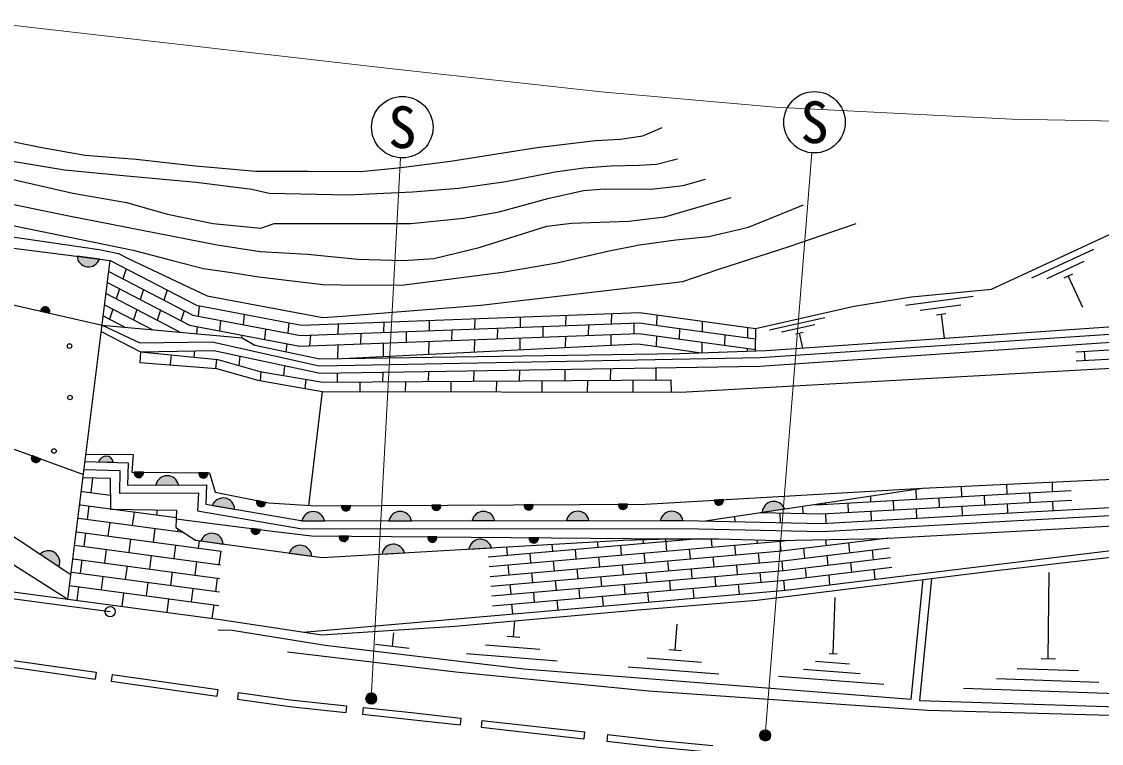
# Model space of a CAD drawing. Units: millimetres at full size, sheet at 1:1000; details may follow other scales. Extents: x 40000 to 680000, y 20000 to 380000.
# Drawn here: x 415739 to 463206, y 293366 to 325085 of the extents above; entities that cross this region are included whole.
import ezdxf
from ezdxf.enums import TextEntityAlignment as Align

# ---------------------------------------------------------------- set-up
doc = ezdxf.new("R2010")
doc.units = ezdxf.units.MM
doc.header["$LTSCALE"] = 1000
for name, color, linetype, lineweight in [('M-BGD', 7, 'Continuous', 25), ('M-STR-HTXT', 7, 'Continuous', 13), ('M-STR-STRC', 7, 'Continuous', 25)]:
    doc.layers.add(name, color=color, linetype=linetype, lineweight=lineweight)
doc.styles.add('ＭＳ ゴシック', font='')
doc.styles.get('ＭＳ ゴシック').set_extended_font_data('MS Gothic')

msp = doc.modelspace()

# ---------------------------------------------------------------- hatches: boundary and pattern name
at = {"layer": 'M-BGD'}
for points in [[(419159, 314651, -0.82183), (418176, 314776)], [(416573, 312361, -0.4608), (416822, 312545, -0.4608), (416965, 312271)], [(416569, 305873, -0.4608), (416300, 305721, -0.4608), (416192, 306011)], [(419767, 305719), (419142, 305735, -0.84072)], [(421092, 305282, -0.4608), (420889, 305048, -0.4608), (420690, 305285)], [(423933, 305260, -0.4608), (423730, 305027, -0.4608), (423531, 305263)], [(421642, 304720, -0.82183), (422633, 304725)], [(424125, 303824, -0.82183), (425101, 303658)], [(426473, 303959, -0.4608), (426230, 303768, -0.4608), (426079, 304038)], [(430198, 303814, -0.4608), (429999, 303578, -0.4608), (429797, 303812)], [(434168, 303836, -0.4608), (433968, 303600, -0.4608), (433766, 303834)], [(438232, 303858, -0.4608), (438032, 303622, -0.4608), (437830, 303856)], [(442377, 303880, -0.4608), (442177, 303644, -0.4608), (441975, 303878)], [(446592, 304082, -0.4608), (446405, 303836, -0.4608), (446191, 304059)], [(448298, 303521, -0.82183), (449277, 303669)], [(428063, 303147, -0.82183), (429054, 303148)], [(431887, 303151, -0.82183), (432878, 303152)], [(435543, 303154, -0.82183), (436534, 303155)], [(439690, 303158, -0.82183), (440681, 303159)], [(443821, 303162, -0.82183), (444812, 303163)], [(423620, 302260, -0.82183), (424601, 302126)], [(426231, 302760, -0.4608), (426002, 302552, -0.4608), (425832, 302811)], [(430104, 302470, -0.4608), (429902, 302236, -0.4608), (429703, 302473)], [(433999, 302439, -0.4608), (433796, 302205, -0.4608), (433597, 302442)], [(438455, 302403, -0.4608), (438252, 302170, -0.4608), (438053, 302406)], [(427507, 301729, -0.82183), (428489, 301595)], [(432572, 301739, 0.82183), (431583, 301682)], [(435404, 301902, -0.82183), (436393, 301959)], [(416553, 301686, -0.82183), (417379, 301138)]]:
    msp.add_hatch(color=256, dxfattribs=at).paths.add_polyline_path(points)
at = {"layer": 'M-STR-HTXT'}
for points in [[(431330, 295455, -1), (430891, 295216, -1)], [(448648, 293837, -1), (448209, 293598, -1)]]:
    msp.add_hatch(color=256, dxfattribs=at).paths.add_polyline_path(points)

# ---------------------------------------------------------------- linework, layer by layer
at = {"layer": 'M-BGD'}
for p, q in [((419159, 314651), (418176, 314776)), ((462856, 315070), (460135, 313806)), ((417770, 299708), (419633, 314590)), ((462438, 314545), (460806, 313786)), ((420339, 314223), (420193, 313780)), ((461939, 313982), (461558, 313805)), ((461749, 313894), (462381, 312533)), ((420047, 313338), (419901, 312895)), ((421092, 313312), (420946, 312870)), ((419450, 313130), (422713, 311431)), ((422136, 313287), (421990, 312844)), ((457576, 312998), (454601, 312611)), ((416573, 312361), (416965, 312271)), ((419389, 312643), (421507, 311540)), ((419755, 312452), (419609, 312010)), ((420800, 312427), (420654, 311984)), ((421844, 312402), (421698, 311959)), ((422889, 312376), (422743, 311934)), ((423515, 312133), (423563, 312592)), ((457020, 312623), (455235, 312391)), ((419328, 312156), (420302, 311649)), ((424453, 311488), (424501, 311947)), ((425487, 311761), (425535, 312220)), ((431663, 311424), (431671, 311885)), ((433665, 311500), (433673, 311960)), ((435666, 311575), (435674, 312035)), ((437668, 311650), (437676, 312110)), ((439670, 311725), (439678, 312185)), ((441671, 311800), (441679, 312260)), ((443670, 311735), (443679, 312198)), ((445666, 311457), (445674, 311921)), ((451052, 312073), (448613, 311525)), ((456374, 312237), (455958, 312183)), ((456166, 312210), (456301, 311172)), ((422597, 311491), (422581, 311443)), ((423435, 311366), (423467, 311673)), ((426425, 311117), (426473, 311576)), ((427459, 311390), (427507, 311849)), ((429662, 311349), (429670, 311810)), ((432656, 311001), (432664, 311462)), ((434658, 311076), (434666, 311537)), ((436659, 311151), (436667, 311612)), ((438661, 311227), (438669, 311687)), ((440662, 311302), (440670, 311762)), ((442664, 311377), (442672, 311837)), ((444660, 311130), (444668, 311593)), ((447661, 311186), (447670, 311649)), ((448005, 311603), (447993, 310614)), ((450611, 311759), (449147, 311430)), ((450096, 311428), (449754, 311351)), ((449925, 311389), (450071, 310740)), ((425427, 311185), (425439, 311302)), ((427374, 310573), (427411, 310931)), ((428407, 310842), (428455, 311304)), ((430654, 310926), (430662, 311387)), ((431645, 310364), (431655, 310964)), ((433647, 310464), (433657, 311039)), ((435649, 310564), (435658, 311114)), ((437651, 310664), (437660, 311189)), ((439653, 310764), (439662, 311264)), ((441655, 310864), (441663, 311339)), ((443654, 310807), (443662, 311271)), ((445650, 310537), (445658, 310994)), ((446656, 310859), (446664, 311322)), ((462092, 310577), (474361, 311261)), ((423328, 310341), (423357, 310620)), ((429643, 310281), (429654, 310889)), ((447651, 310603), (447653, 310723)), ((462101, 310177), (474369, 310861)), ((462487, 310199), (462458, 310598)), ((422287, 310003), (422332, 310439)), ((424281, 309844), (424323, 310243)), ((425300, 309974), (425343, 310388)), ((427265, 309532), (427310, 309967)), ((430643, 310296), (430644, 310314)), ((426236, 309304), (426277, 309702)), ((429625, 309238), (429632, 309644)), ((431625, 309252), (431633, 309677)), ((433626, 309267), (433634, 309710)), ((435626, 309281), (435634, 309742)), ((437627, 309295), (437635, 309775)), ((439628, 309309), (439636, 309807)), ((441628, 309323), (441637, 309840)), ((443629, 309338), (443638, 309872)), ((428211, 308962), (428252, 309361)), ((430618, 308830), (430625, 309245)), ((432618, 308826), (432626, 309260)), ((434618, 308822), (434626, 309274)), ((436619, 308818), (436627, 309288)), ((438619, 308814), (438627, 309302)), ((440619, 308810), (440628, 309316)), ((442619, 308806), (442628, 309331)), ((444276, 309342), (444300, 308802)), ((409103, 308597), (418456, 305185)), ((428951, 308834), (428354, 303827)), ((416569, 305873), (416192, 306011)), ((419142, 305735), (419767, 305719)), ((421092, 305282), (420690, 305285)), ((423933, 305260), (423531, 305263)), ((418790, 304390), (418874, 305038)), ((459037, 304759), (459051, 304321)), ((461035, 304852), (461049, 304429)), ((421642, 304720), (422633, 304725)), ((445792, 303142), (455336, 304585)), ((455042, 304540), (455057, 304097)), ((457039, 304665), (457054, 304209)), ((460050, 304375), (460064, 303958)), ((418637, 303206), (418713, 303798)), ((424125, 303824), (425101, 303658)), ((426473, 303959), (426079, 304038)), ((430198, 303814), (429797, 303812)), ((434168, 303836), (433766, 303834)), ((438232, 303858), (437830, 303856)), ((442377, 303880), (441975, 303878)), ((446592, 304082), (446191, 304059)), ((451060, 303938), (451062, 303872)), ((452061, 303928), (452074, 303512)), ((453051, 304239), (453059, 303985)), ((454058, 304041), (454072, 303624)), ((456055, 304153), (456069, 303736)), ((458053, 304265), (458067, 303848)), ((459065, 303904), (459079, 303487)), ((461063, 304012), (461077, 303595)), ((419704, 303663), (419705, 303665)), ((420619, 302940), (420696, 303532)), ((421687, 303400), (421717, 303628)), ((447077, 303336), (447085, 303114)), ((448298, 303521), (449277, 303669)), ((449074, 303487), (449087, 303070)), ((450064, 303788), (450075, 303465)), ((451076, 303456), (451090, 303039)), ((453073, 303568), (453087, 303151)), ((455070, 303680), (455084, 303263)), ((457068, 303792), (457082, 303375)), ((419551, 302481), (419628, 303073)), ((428063, 303147), (429054, 303148)), ((431887, 303151), (432878, 303152)), ((435543, 303154), (436534, 303155)), ((439690, 303158), (440681, 303159)), ((443821, 303162), (444812, 303163)), ((418483, 302022), (418560, 302614)), ((421533, 302215), (421610, 302807)), ((422601, 302675), (422617, 302793)), ((426231, 302760), (425832, 302811)), ((430104, 302470), (429703, 302473)), ((433999, 302439), (433597, 302442)), ((438455, 302403), (438053, 302406)), ((420465, 301756), (420542, 302348)), ((422448, 301491), (422524, 302083)), ((423516, 301950), (423557, 302269)), ((423620, 302260), (424601, 302126)), ((435404, 301902), (436393, 301959)), ((436255, 301568), (445313, 302356)), ((437048, 301997), (437081, 301640)), ((439046, 302112), (439073, 301813)), ((440069, 301900), (440109, 301470)), ((441043, 302227), (441066, 301987)), ((442062, 302074), (442101, 301643)), ((443043, 302319), (443058, 302160)), ((444045, 302349), (444094, 301817)), ((445048, 302356), (445051, 302334)), ((445090, 301903), (445130, 301473)), ((446053, 302356), (446086, 301990)), ((447083, 302077), (447122, 301647)), ((448065, 302310), (448079, 302164)), ((449072, 302287), (449115, 301820)), ((450108, 301939), (450148, 301509)), ((451077, 302327), (451101, 302059)), ((452094, 302180), (452134, 301749)), ((453081, 302367), (453088, 302300)), ((416553, 301686), (417379, 301138)), ((418329, 300838), (418406, 301430)), ((419397, 301297), (419474, 301889)), ((421380, 301031), (421456, 301623)), ((424430, 301225), (424507, 301817)), ((427507, 301729), (428489, 301595)), ((431583, 301682), (432572, 301739)), ((438077, 301727), (438116, 301297)), ((441105, 301557), (441145, 301127)), ((443098, 301730), (443137, 301300)), ((446126, 301560), (446166, 301130)), ((448119, 301733), (448158, 301303)), ((451141, 301629), (451181, 301199)), ((453127, 301870), (453167, 301439)), ((420312, 300572), (420388, 301164)), ((423362, 300766), (423439, 301358)), ((437120, 301210), (437160, 300780)), ((439113, 301383), (439152, 300953)), ((440149, 301040), (440188, 300610)), ((442141, 301213), (442181, 300783)), ((444134, 301387), (444173, 300956)), ((445170, 301043), (445209, 300613)), ((447162, 301217), (447202, 300786)), ((449155, 301390), (449194, 300960)), ((450188, 301079), (450227, 300648)), ((452174, 301319), (452214, 300889)), ((453207, 301009), (453246, 300579)), ((419244, 300113), (419321, 300705)), ((422294, 300307), (422371, 300899)), ((424276, 300041), (424353, 300633)), ((438156, 300866), (438196, 300436)), ((439192, 300523), (439232, 300093)), ((441185, 300696), (441224, 300266)), ((443177, 300870), (443217, 300440)), ((444213, 300526), (444253, 300096)), ((446206, 300700), (446245, 300269)), ((448198, 300873), (448238, 300443)), ((449234, 300530), (449274, 300099)), ((451220, 300768), (451260, 300338)), ((460872, 297086), (460915, 300870)), ((418176, 299654), (418253, 300246)), ((421226, 299847), (421303, 300439)), ((423208, 299582), (423285, 300174)), ((437200, 300350), (437239, 299919)), ((438236, 300006), (438275, 299576)), ((440228, 300179), (440268, 299749)), ((442221, 300353), (442260, 299923)), ((443256, 300009), (443296, 299579)), ((445249, 300183), (445289, 299753)), ((447241, 300356), (447281, 299926)), ((420158, 299388), (420235, 299980)), ((422140, 299122), (422217, 299715)), ((439271, 299663), (439311, 299232)), ((441264, 299836), (441304, 299406)), ((451414, 297309), (451497, 299773)), ((424123, 298857), (424199, 299449)), ((437279, 299489), (437319, 299059)), ((437367, 298052), (437425, 298748)), ((444468, 297477), (444557, 298598)), ((432037, 297633), (432108, 298228)), ((431293, 297722), (432782, 297544)), ((436133, 297703), (438525, 297503)), ((437088, 298075), (437646, 298028)), ((435299, 297321), (439285, 296988)), ((444189, 297499), (444747, 297455)), ((451239, 297322), (451588, 297296)), ((442404, 296737), (446391, 296422)), ((443237, 297122), (445629, 296933)), ((450637, 296977), (452132, 296863)), ((460557, 297097), (461187, 297075)), ((419017, 296492), (418975, 296195)), ((419724, 296392), (419682, 296095)), ((419724, 296392), (424358, 295737)), ((449014, 296318), (453636, 295967)), ((450108, 296626), (452601, 296437)), ((458591, 296216), (463088, 296061)), ((459507, 296659), (462205, 296566)), ((419682, 296095), (424316, 295440)), ((424358, 295737), (424316, 295440)), ((457147, 295791), (464499, 295538)), ((425265, 295608), (425223, 295311)), ((430018, 295022), (429987, 294723)), ((430760, 294942), (430728, 294644)), ((435049, 294474), (435016, 294176)), ((435969, 294372), (435936, 294074)), ((435969, 294372), (440486, 293868)), ((435936, 294074), (440453, 293570)), ((440486, 293868), (440453, 293570)), ((441496, 293755), (441462, 293457))]:
    msp.add_line(p, q, dxfattribs=at)
for points in [[(389206, 322104), (394063, 321421), (397717, 321105), (401029, 320837), (402587, 320642), (405315, 320009), (407239, 319668), (411243, 318961), (414775, 318279), (417990, 317549), (420352, 317135), (422154, 316624), (424160, 316207), (426254, 316013), (426837, 316206), (432855, 316207), (435168, 316451), (436736, 316719), (438879, 317304), (440438, 317669), (441364, 317742), (443409, 317717), (444822, 317888), (445796, 318156)], [(444575, 319041), (443652, 318806), (442905, 318766), (441628, 318727), (440450, 318649), (439192, 318472), (437031, 318040), (434949, 317745), (432926, 317588), (430097, 317451), (426620, 317529), (425863, 317705), (423407, 318020), (420362, 318294), (417631, 318550), (413918, 319178), (409734, 319963), (406240, 320832), (403824, 321480), (401761, 321893)], [(406554, 321598), (409285, 321127), (411800, 320616), (414758, 319929), (416624, 319556), (418530, 319222), (420769, 319045), (423382, 318751), (426034, 318515), (428333, 318515), (430649, 318491), (432426, 318667), (434593, 318957), (438387, 319549), (440970, 319864), (442047, 319916), (443043, 320067), (443900, 320432)], [(391462, 320637), (398102, 319812), (401854, 319400), (404467, 319027), (411335, 317885), (417739, 316569), (424334, 315270), (426220, 314975), (428302, 314858), (430522, 314642), (432506, 314583), (433861, 314681), (435846, 315152), (438832, 316095), (439912, 316232), (442427, 316311), (444018, 316507), (446931, 317352)], [(324500, 316777), (324666, 315431), (330507, 316901), (341330, 317795), (346011, 318168), (348931, 318271), (355383, 318481), (359753, 318563), (366464, 318563), (374785, 318584), (381786, 318439), (385659, 318150), (389076, 317839), (397868, 317010), (405221, 316307), (410100, 315807), (419633, 314590)], [(387632, 318481), (394479, 317835), (401083, 317230), (408337, 316556), (415141, 315657), (419142, 315064), (420000, 314896), (420394, 314685), (423894, 313041), (428983, 312086), (429847, 312140), (435920, 312618), (444812, 313658), (446338, 314193), (449487, 315205), (452425, 316216)], [(294414, 312412), (298966, 311923), (324476, 314063), (341802, 315739), (347036, 316184), (355556, 316628), (358498, 316697), (362262, 316765), (369019, 316833), (374254, 316833), (381644, 316764), (386263, 316593), (391634, 316046), (409837, 313905), (419277, 311742)], [(413058, 316588), (420649, 315034), (422378, 314582), (423733, 314229), (424971, 314052), (426169, 313875), (428988, 313537), (430599, 313498), (432563, 313517), (434508, 313772), (436885, 314067), (439262, 314479), (441569, 315016), (442905, 315272), (444497, 315488), (445950, 315645), (447699, 316057), (450115, 317039)], [(419633, 314590), (423421, 312618), (428039, 311749), (442920, 312307), (444504, 312080), (448005, 311603), (452334, 312576), (454861, 312990), (458382, 313322), (464357, 316098)], [(419242, 311464), (420960, 310575), (424192, 310635), (428871, 309632), (448195, 309946), (465769, 311145), (465769, 313274), (470313, 314148), (472625, 315624)], [(419572, 314103), (423268, 312179), (428005, 311287), (442896, 311846), (444441, 311624), (447999, 311140)], [(419511, 313616), (423116, 311739), (427971, 310826), (442872, 311384), (444377, 311168), (447994, 310677)], [(419277, 311742), (425428, 311185), (425986, 310860), (428846, 310269), (444664, 310505), (448465, 310629), (465003, 311774), (465153, 313056)], [(420960, 310575), (420941, 310110), (424300, 309842), (426128, 309322), (428951, 308834), (444709, 308801), (461002, 309715), (481921, 310882), (505502, 312213)], [(419277, 311742), (420939, 310969), (424110, 311010), (428821, 309953), (442815, 310219), (448204, 310325), (465769, 311493)], [(430134, 310289), (442847, 310923), (444313, 310713), (445614, 310536)], [(420960, 310575), (424371, 310238), (426217, 309713), (428985, 309234), (444276, 309342)], [(320711, 307116), (339826, 308898), (348619, 309633), (351206, 309786), (354313, 310015), (357742, 310168), (361487, 310260), (364762, 310229), (370135, 310291), (375763, 310168), (381472, 309969), (386499, 309831), (390081, 309525), (392423, 309265), (408854, 306797), (417905, 300788)], [(320782, 306514), (339889, 308376), (345671, 308828), (351568, 309251), (356078, 309498), (359516, 309586), (362571, 309571), (369020, 309572), (376955, 309398), (386810, 308845), (390102, 308612), (408058, 305864), (417770, 299708)], [(418567, 306074), (420644, 306064), (420592, 305286), (423994, 305260), (424253, 304403), (426590, 303936), (428694, 303806), (443158, 303884), (455336, 304585), (480746, 305778), (505758, 307359)], [(418527, 305751), (420417, 305702), (420400, 304714), (423874, 304731), (423838, 303873), (428103, 303147), (444845, 303163), (450924, 303029), (459498, 303510), (481395, 304681), (481412, 303343), (481935, 303338)], [(418483, 305402), (420061, 305361), (420044, 304362), (423509, 304379), (423476, 303580), (428074, 302797), (444841, 302813), (450930, 302679), (459517, 303161), (481050, 304312), (481066, 302996), (481935, 302988)], [(418438, 305046), (419636, 305025), (419651, 303664), (422548, 303613), (422520, 302855), (423384, 302292), (428956, 301531), (442190, 302293), (444280, 302356), (446380, 302356), (448982, 302285), (453561, 302377), (466157, 303053), (480140, 303823), (480150, 303505), (480011, 303488)], [(321694, 299915), (333905, 301537), (341367, 302506), (344684, 302948), (347393, 303229), (352106, 303642), (355378, 303913), (359051, 304122), (362681, 304270), (366654, 304359), (368825, 304393), (370795, 304291), (373666, 304235), (376233, 304088), (383639, 303497), (386078, 303316), (393147, 302692), (395369, 302376), (396326, 302206), (403522, 301330), (405120, 301114), (411471, 300240), (417731, 299410), (419630, 299156)], [(418363, 304447), (418401, 304442), (419644, 304275)], [(450610, 303871), (450910, 303864), (459452, 304343), (461877, 304473)], [(418289, 303855), (418322, 303850), (422536, 303286)], [(448201, 303506), (450917, 303447), (459475, 303927), (461907, 304057)], [(386102, 303615), (393181, 302990), (395417, 302673), (396370, 302502), (403560, 301627), (405161, 301412), (411511, 300537), (417770, 299708), (424376, 298823), (428939, 298133), (434785, 298511), (442836, 299233), (448059, 299655), (458334, 300940), (467402, 301991)], [(428114, 298258), (449329, 300104), (465075, 302011), (476835, 303519), (477800, 303614), (479444, 303784)], [(418215, 303262), (418243, 303258), (422848, 302642)], [(422534, 303234), (426772, 302690), (428486, 302483), (444280, 302356)], [(455731, 300614), (455213, 295251), (465730, 294919), (475668, 294864), (482827, 295181), (490682, 295813), (497487, 296297), (506539, 296874), (506374, 302896)], [(418141, 302670), (418164, 302667), (424515, 301816)], [(436330, 300707), (449150, 301823), (453853, 302393)], [(418067, 302077), (418085, 302075), (424487, 301217)], [(436292, 301138), (449105, 302253), (449446, 302294)], [(436368, 300277), (449195, 301393), (453889, 301962)], [(417993, 301485), (418007, 301483), (424460, 300619)], [(436406, 299847), (449239, 300964), (453942, 301533)], [(436443, 299416), (449284, 300534), (453994, 301104)], [(417918, 300893), (417928, 300891), (424432, 300020)], [(424385, 298356), (424990, 298343), (429089, 297683), (437824, 296638), (442126, 296307), (454837, 295304), (455370, 300569)], [(417844, 300300), (417849, 300300), (424404, 299422)], [(427425, 297390), (434824, 296514), (443292, 295675), (455568, 294820), (472737, 294354), (480958, 294672), (487511, 295159), (506572, 296431)], [(414383, 296840), (417082, 296463), (418975, 296195)], [(414424, 297137), (417123, 296760), (419017, 296492)], [(425223, 295311), (427528, 294985), (429987, 294723)], [(425265, 295608), (427565, 295283), (430018, 295022)], [(430760, 294942), (432885, 294716), (435049, 294474)], [(430728, 294644), (432853, 294418), (435016, 294176)], [(441462, 293457), (443763, 293201), (446090, 292975)], [(441496, 293755), (443794, 293499), (446119, 293274)]]:
    msp.add_lwpolyline(points, dxfattribs=at)
for centre, radius in [((417846, 310826), 100), ((417869, 308567), 100), ((417159, 306217), 100), ((419630, 299156), 225)]:
    msp.add_circle(centre, radius, dxfattribs=at)
for centre, radius, start, end in [((418680, 314810), 505, 183.9, 341.5582), ((416776, 312347), 203, 338.1336, 176.057), ((416369, 305912), 203, 150.9957, 348.9191), ((419453, 305673), 318, 8.4009, 168.6186), ((420891, 305252), 203, 170.6012, 8.5246), ((423732, 305230), 203, 170.6012, 8.5246), ((422138, 304625), 505, 11.4462, 169.1044), ((424597, 303645), 505, 1.512, 159.1702), ((426270, 303968), 203, 159.7345, 357.6579), ((429998, 303782), 203, 171.3467, 9.2701), ((433967, 303803), 203, 171.3467, 9.2701), ((438031, 303825), 203, 171.3467, 9.2701), ((442176, 303847), 203, 171.3467, 9.2701), ((446394, 304039), 203, 174.3313, 12.2547), ((448802, 303498), 505, 19.7674, 177.4256), ((428558, 303050), 505, 11.2238, 168.882), ((432382, 303053), 505, 11.2238, 168.882), ((436039, 303057), 505, 11.2238, 168.882), ((440186, 303061), 505, 11.2238, 168.882), ((444317, 303064), 505, 11.2238, 168.882), ((424097, 302096), 505, 3.394, 161.0522), ((426027, 302754), 203, 163.7238, 1.6471), ((429903, 302440), 203, 170.5803, 8.5037), ((433797, 302409), 203, 170.5803, 8.5037), ((438254, 302373), 203, 170.5803, 8.5037), ((427985, 301565), 505, 3.394, 161.0522), ((432083, 301613), 505, 14.4634, 172.1216), ((435904, 301833), 505, 14.4634, 172.1216), ((416912, 301330), 505, 337.5944, 135.2526)]:
    msp.add_arc(centre, radius, start, end, dxfattribs=at)
at = {"layer": 'M-STR-HTXT'}
for p, q in [((431110, 295336), (432402, 319096)), ((448428, 293717), (450484, 319316))]:
    msp.add_line(p, q, dxfattribs=at)
msp.add_lwpolyline([(283350, 324664), (289594, 325152), (303680, 325980), (333074, 327895), (345366, 328687), (354784, 329325), (361951, 329400), (371220, 329250), (375422, 329137), (390607, 327709), (404942, 326134), (431907, 323017), (441213, 322004), (448868, 321329), (459262, 320804), (464729, 320690), (471709, 320652), (485293, 321215), (512177, 322453), (541431, 323956), (569801, 325863)], dxfattribs=at)
for centre in [(431110, 295336), (448428, 293717)]:
    msp.add_circle(centre, 250, dxfattribs=at)
at = {"layer": 'M-STR-STRC'}
for centre in [(450593, 320662), (432475, 320444)]:
    msp.add_circle(centre, 1350, dxfattribs=at)

# ---------------------------------------------------------------- texts
at = {"layer": 'M-STR-STRC', "style": 'ＭＳ ゴシック'}
for p in [(432475, 320444), (450593, 320662)]:
    msp.add_text('S', height=1833, dxfattribs=at).set_placement(p, align=Align.MIDDLE_CENTER)

doc.saveas('drawing.dxf')
